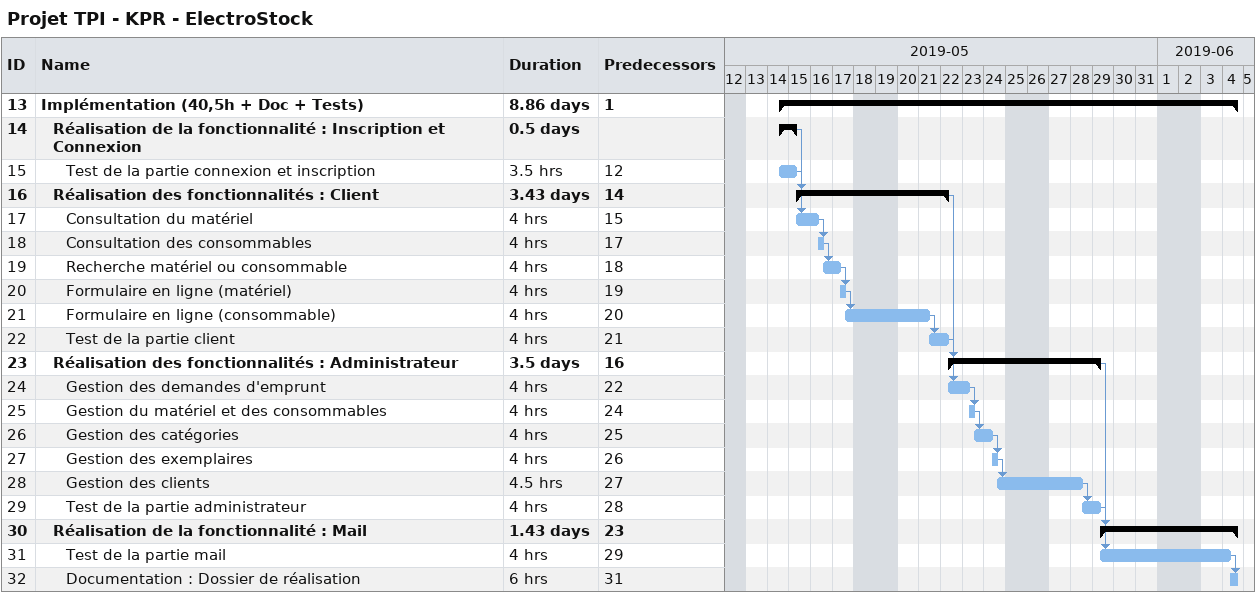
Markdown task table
Projet TPI - KPR - ElectroStock

| ID | Level | Task | Duration | Start | Finish | Predecessors |
|---|---|---|---|---|---|---|
| 13 | 1 | **Implémentation (40,5h + Doc + Tests)** | 8.86d | 2019-05-14 | 2019-06-04 | 1 |
| 14 | 2 | **Réalisation de la fonctionnalité : Inscription et Connexion** | 0.5d | 2019-05-14 | 2019-05-15 |  |
| 15 | 3 | Test de la partie connexion et inscription | 3.5h | 2019-05-14 | 2019-05-15 | 12 |
| 16 | 2 | **Réalisation des fonctionnalités : Client** | 3.43d | 2019-05-15 | 2019-05-22 | 14 |
| 17 | 3 | Consultation du matériel | 4h | 2019-05-15 | 2019-05-16 | 15 |
| 18 | 3 | Consultation des consommables | 4h | 2019-05-16 | 2019-05-16 | 17 |
| 19 | 3 | Recherche matériel ou consommable | 4h | 2019-05-16 | 2019-05-17 | 18 |
| 20 | 3 | Formulaire en ligne (matériel) | 4h | 2019-05-17 | 2019-05-17 | 19 |
| 21 | 3 | Formulaire en ligne (consommable) | 4h | 2019-05-17 | 2019-05-21 | 20 |
| 22 | 3 | Test de la partie client | 4h | 2019-05-21 | 2019-05-22 | 21 |
| 23 | 2 | **Réalisation des fonctionnalités : Administrateur** | 3.5d | 2019-05-22 | 2019-05-29 | 16 |
| 24 | 3 | Gestion des demandes d'emprunt | 4h | 2019-05-22 | 2019-05-23 | 22 |
| 25 | 3 | Gestion du matériel et des consommables | 4h | 2019-05-23 | 2019-05-23 | 24 |
| 26 | 3 | Gestion des catégories | 4h | 2019-05-23 | 2019-05-24 | 25 |
| 27 | 3 | Gestion des exemplaires | 4h | 2019-05-24 | 2019-05-24 | 26 |
| 28 | 3 | Gestion des clients | 4.5h | 2019-05-24 | 2019-05-28 | 27 |
| 29 | 3 | Test de la partie administrateur | 4h | 2019-05-28 | 2019-05-29 | 28 |
| 30 | 2 | **Réalisation de la fonctionnalité : Mail** | 1.43d | 2019-05-29 | 2019-06-04 | 23 |
| 31 | 3 | Test de la partie mail | 4h | 2019-05-29 | 2019-06-04 | 29 |
| 32 | 3 | Documentation : Dossier de réalisation | 6h | 2019-06-04 | 2019-06-04 | 31 |
